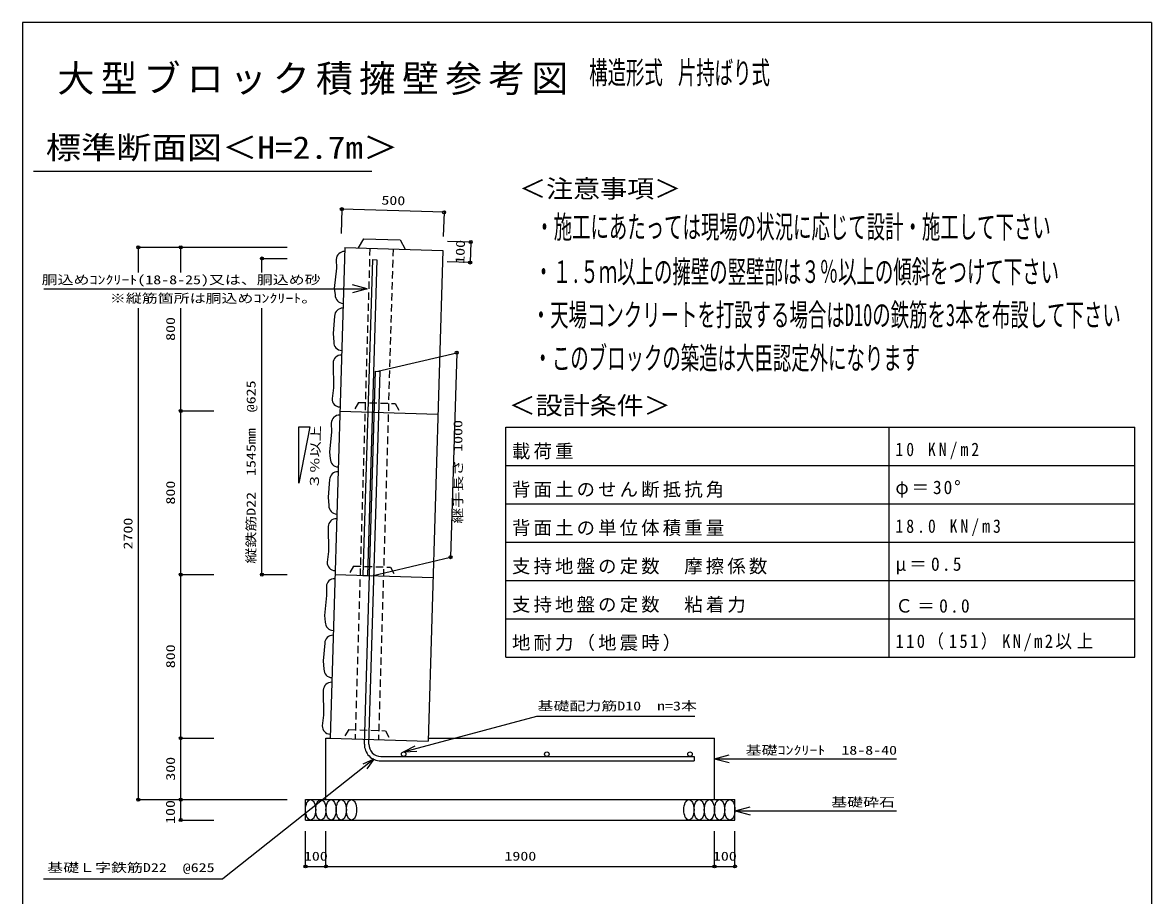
# Model space of a CAD drawing. Units: millimetres, scale not verified. Extents: x -8614 to 8906, y -8271 to 8409.
# Drawn here: x -8614 to -3094, y 4142 to 8409 of the extents above; entities that cross this region are included whole.
import ezdxf
from ezdxf.enums import TextEntityAlignment as Align

# ---------------------------------------------------------------- set-up
doc = ezdxf.new("R2010")
doc.units = ezdxf.units.MM
doc.header["$LTSCALE"] = 30
doc.header["$PDMODE"] = 32
doc.header["$PDSIZE"] = 15
doc.linetypes.add('DASHED1', pattern=[1.8, 1.2, -0.6])
for name, color, linetype in [('0-1', 3, 'DASHED1'), ('0-2', 2, 'Continuous'), ('0-3', 7, 'Continuous'), ('F-0', 7, 'Continuous')]:
    doc.layers.add(name, color=color, linetype=linetype)
doc.styles.add('ＭＳ ゴシック', font='')
doc.styles.get('ＭＳ ゴシック').set_extended_font_data('MS Gothic')

msp = doc.modelspace()

# ---------------------------------------------------------------- linework, layer by layer
at = {"layer": '0-1', "linetype": 'Continuous'}
for p, q in [((-6947.11, 7351.35), (-6973.44, 7307.11)), ((-6947.11, 7351.35), (-6767.18, 7345.95)), ((-6767.18, 7345.95), (-6743.54, 7300.21)), ((-7038.41, 7309.06), (-7110.38, 4910.14)), ((-7038.41, 7309.06), (-6558.63, 7294.66)), ((-6558.63, 7294.66), (-6630.59, 4895.75)), ((-7062.4, 6509.42), (-6582.62, 6495.03)), ((-7086.39, 5709.78), (-6606.6, 5695.39)), ((-7130.38, 4610.14), (-7130.38, 4910.14)), ((-7130.38, 4910.14), (-7110.38, 4910.14)), ((-7110.38, 4910.14), (-6630.59, 4895.75)), ((-6630.16, 4910.14), (-5230.38, 4910.14)), ((-5230.38, 4610.14), (-5230.38, 4910.14)), ((-7230.38, 4510.14), (-7230.38, 4610.14)), ((-7230.38, 4610.14), (-5130.38, 4610.14)), ((-5130.38, 4510.14), (-5130.38, 4610.14)), ((-7230.38, 4510.14), (-5130.38, 4510.14))]:
    msp.add_line(p, q, dxfattribs=at)
at = {"layer": '0-1'}
for p, q in [((-6915.47, 7305.37), (-6987.44, 4906.45)), ((-6801.52, 7301.95), (-6873.48, 4903.04)), ((-6971.09, 6551.71), (-6997.43, 6507.47)), ((-6995.08, 5752.07), (-7021.42, 5707.83)), ((-7019.07, 4952.43), (-7045.41, 4908.19))]:
    msp.add_line(p, q, dxfattribs=at)
at = {"layer": '0-1', "linetype": 'Continuous'}
for points in [[(-7080.18, 7250.63), (-7078.88, 7207.35), (-7089.68, 7109), (-7085.39, 7077.06)], [(-7088.49, 6973.79), (-7095.18, 6888.27), (-7092.3, 6846.91)], [(-7095.37, 6744.33), (-7094.18, 6622.48), (-7100.59, 6570.59)], [(-7104.17, 6450.99), (-7102.87, 6407.71), (-7113.67, 6309.36), (-7109.38, 6277.42)], [(-7112.48, 6174.16), (-7119.17, 6088.63), (-7116.29, 6047.28)], [(-7119.36, 5944.69), (-7118.17, 5822.84), (-7124.57, 5770.95)], [(-7128.16, 5651.35), (-7126.86, 5608.07), (-7137.66, 5509.72), (-7133.37, 5477.79)], [(-7136.47, 5374.52), (-7143.16, 5288.99), (-7140.27, 5247.64)], [(-7143.35, 5145.05), (-7142.16, 5023.2), (-7148.56, 4971.31)]]:
    msp.add_lwpolyline(points, dxfattribs=at)
at = {"layer": '0-1'}
for points in [[(-6971.09, 6551.71), (-6791.17, 6546.31), (-6767.53, 6500.57)], [(-6995.08, 5752.07), (-6815.16, 5746.67), (-6791.52, 5700.94)], [(-7019.07, 4952.43), (-6839.15, 4947.03), (-6815.51, 4901.3)]]:
    msp.add_lwpolyline(points, dxfattribs=at)
at = {"layer": '0-1', "color": 7, "linetype": 'Continuous'}
msp.add_lwpolyline([(-7262.11, 6156.86), (-7262.11, 6432.67), (-7208.77, 6432.67)], close=True, dxfattribs=at)
at = {"layer": '0-1', "linetype": 'Continuous'}
for centre, start, end in [((-7040.2, 7249.43), 88.28164, 178.28164), ((-7045.41, 7075.86), 178.28164, 268.28164), ((-7048.51, 6972.6), 88.28164, 178.28164), ((-7052.32, 6845.71), 178.28164, 268.28164), ((-7055.39, 6743.13), 88.28164, 178.28164), ((-7060.6, 6569.39), 178.28164, 268.28164), ((-7064.19, 6449.79), 88.28164, 178.28164), ((-7069.4, 6276.22), 178.28164, 268.28164), ((-7072.5, 6172.96), 88.28164, 178.28164), ((-7076.3, 6046.08), 178.28164, 268.28164), ((-7079.38, 5943.49), 88.28164, 178.28164), ((-7084.59, 5769.75), 178.28164, 268.28164), ((-7088.18, 5650.15), 88.28164, 178.28164), ((-7093.39, 5476.59), 178.28164, 268.28164), ((-7096.49, 5373.32), 88.28164, 178.28164), ((-7100.29, 5246.44), 178.28164, 268.28164), ((-7103.37, 5143.85), 88.28164, 178.28164), ((-7108.58, 4970.11), 178.28164, 268.28164)]:
    msp.add_arc(centre, 40, start, end, dxfattribs=at)
for centre in [(-7205.38, 4560.14), (-7155.38, 4560.14), (-7105.38, 4560.14), (-7055.38, 4560.14), (-7005.38, 4560.14), (-5355.38, 4560.14), (-5305.38, 4560.14), (-5255.38, 4560.14), (-5205.38, 4560.14), (-5155.38, 4560.14)]:
    msp.add_ellipse(centre, major_axis=(0, 50), ratio=0.5, dxfattribs=at)
at = {"layer": '0-2'}
for p, q in [((-6881.13, 7249.32), (-6927.46, 5705.01)), ((-6903.12, 7249.98), (-6881.13, 7249.32)), ((-6942.16, 4881.54), (-6887.48, 6704.26)), ((-6920.17, 4880.88), (-6865.49, 6703.6)), ((-6887.48, 6704.26), (-6865.49, 6703.6)), ((-6862.2, 4821.14), (-5330.38, 4821.14)), ((-5330.38, 4821.14), (-5330.38, 4799.14)), ((-6862.2, 4799.14), (-5330.38, 4799.14))]:
    msp.add_line(p, q, dxfattribs=at)
msp.add_lwpolyline([(-6903.12, 7249.98), (-6949.45, 5705.67), (-6927.46, 5705.01)], dxfattribs=at)
for centre in [(-6750.38, 4832.14), (-6050.38, 4832.14), (-5350.38, 4832.14)]:
    msp.add_circle(centre, 11, dxfattribs=at)
for radius in [80, 58]:
    msp.add_arc((-6862.2, 4879.14), radius, 178.28164, 270, dxfattribs=at)
at = {"layer": '0-3', "color": 2}
msp.add_line((-8560.12, 7682.63), (-6905.74, 7682.63), dxfattribs=at)
at = {"layer": '0-3'}
for p, q in [((-7052.8, 7496.35), (-7056.37, 7377.39)), ((-6553.03, 7481.36), (-7052.8, 7496.35)), ((-6553.03, 7481.36), (-6556.59, 7362.4)), ((-8048.1, 7310.14), (-7320.62, 7310.14)), ((-8048.1, 7310.14), (-8048.1, 7187.37)), ((-7840.13, 7187.37), (-7840.13, 7310.14)), ((-6422.23, 7335.6), (-6535.21, 7338.99)), ((-6422.23, 7335.6), (-6425.23, 7235.64)), ((-7443.55, 7255.14), (-7320.62, 7255.14)), ((-7443.55, 7187.37), (-7443.55, 7255.14)), ((-6425.23, 7235.64), (-6538.21, 7239.03)), ((-6928.1, 7107.1), (-7000.54, 7087.69)), ((-8048.1, 7011.72), (-8048.1, 4610.14)), ((-7840.13, 4510.14), (-7840.13, 7011.72)), ((-7443.55, 5710.14), (-7443.55, 7011.72)), ((-6876.49, 6703.93), (-6491.08, 6794.91)), ((-6491.08, 6794.91), (-6521.07, 5795.36)), ((-7840.13, 6510.14), (-7677.82, 6510.14)), ((-6906.47, 5704.38), (-6521.07, 5795.36)), ((-7840.13, 5710.14), (-7677.82, 5710.14)), ((-7443.55, 5710.14), (-7320.62, 5710.14)), ((-6750.38, 4843.14), (-6099.72, 5017.49)), ((-6099.72, 5017.49), (-5326.9, 5017.49)), ((-7840.13, 4910.14), (-7677.82, 4910.14)), ((-6750.38, 4843.14), (-6693.26, 4872.28)), ((-6895.87, 4807.71), (-7634.31, 4222.8)), ((-6895.87, 4807.71), (-6949.58, 4784.04)), ((-6895.87, 4807.71), (-6931.2, 4760.84)), ((-6750.38, 4843.14), (-6686.35, 4846.47)), ((-5230.38, 4810.14), (-5157.93, 4829.55)), ((-5230.38, 4810.14), (-5157.93, 4790.73)), ((-5230.38, 4810.14), (-4340.3, 4810.14)), ((-8048.1, 4610.14), (-7320.62, 4610.14)), ((-5128.78, 4555.47), (-5056.33, 4574.88)), ((-5128.78, 4555.47), (-5056.33, 4536.06)), ((-5128.78, 4555.47), (-4340.3, 4555.47)), ((-7840.13, 4510.14), (-7677.82, 4510.14)), ((-7230.38, 4283.49), (-7230.38, 4455.49)), ((-7130.38, 4283.49), (-7130.38, 4455.49)), ((-5230.38, 4283.49), (-5230.38, 4455.49)), ((-5130.38, 4283.49), (-5130.38, 4455.49)), ((-7230.38, 4283.49), (-5130.38, 4283.49)), ((-8512.03, 4222.8), (-7634.31, 4222.8))]:
    msp.add_line(p, q, dxfattribs=at)
msp.add_lwpolyline([(-8510.61, 7107.1), (-6928.1, 7107.1), (-7000.54, 7126.51)], dxfattribs=at)
for p in [(-7052.8, 7496.35), (-6553.03, 7481.36), (-6422.23, 7335.6), (-8048.1, 7310.14), (-7840.13, 7310.14), (-7443.55, 7255.14), (-6425.23, 7235.64), (-6491.08, 6794.91), (-7840.13, 6510.14), (-6521.07, 5795.36), (-7840.13, 5710.14), (-7443.55, 5710.14), (-7840.13, 4910.14), (-8048.1, 4610.14), (-7840.13, 4610.14), (-7840.13, 4510.14), (-7230.38, 4283.49), (-7130.38, 4283.49), (-5230.38, 4283.49), (-5130.38, 4283.49)]:
    msp.add_point(p, dxfattribs=at)
at = {"layer": 'F-0', "color": 2}
for p, q in [((-8613.8, 8408.52), (-8613.8, 308.52)), ((-3093.8, 8408.52), (-8613.8, 8408.52)), ((-3093.8, 8408.52), (-3093.8, 308.52))]:
    msp.add_line(p, q, dxfattribs=at)
at = {"layer": 'F-0'}
for p, q in [((-6250.58, 5305.69), (-6250.58, 6430.69)), ((-6250.58, 6430.69), (-3175.58, 6430.69)), ((-4375.58, 5305.69), (-4375.58, 6430.69)), ((-3175.58, 5305.69), (-3175.58, 6430.69)), ((-6250.58, 6243.19), (-3175.58, 6243.19)), ((-6250.58, 6055.69), (-3175.58, 6055.69)), ((-6250.58, 5868.19), (-3175.58, 5868.19)), ((-6250.58, 5680.69), (-3175.58, 5680.69)), ((-6250.58, 5493.19), (-3175.58, 5493.19)), ((-6250.58, 5305.69), (-3175.58, 5305.69))]:
    msp.add_line(p, q, dxfattribs=at)

# ---------------------------------------------------------------- texts
at = {"layer": '0-3', "color": 3, "style": 'ＭＳ ゴシック', "width": 1.15}
msp.add_text('標準断面図＜H=2.7m＞', height=110, dxfattribs=at).set_placement((-8500.73, 7709.62), align=Align.BOTTOM_LEFT)
at = {"layer": '0-3', "style": 'ＭＳ ゴシック', "width": 1.3}
for s, rotation, p in [('500', 358.282, (-6860.19, 7505.58)), ('100', 88.282, (-6440.45, 7228.35)), ('800', 90, (-7855.13, 6852.39)), ('縦鉄筋D22\u30001545mm\u3000@625', 90, (-7461.51, 5763.56)), ('継手長さ 1000', 90, (-6449.99, 5959.36)), ('３％以上', 88.282, (-7152.59, 6126.92)), ('800', 90, (-7855.13, 6052.39)), ('2700', 90, (-8063.1, 5832.89)), ('800', 90, (-7855.13, 5252.39)), ('300', 90, (-7855.13, 4702.39)), ('100', 90, (-7855.97, 4491.12))]:
    msp.add_text(s, height=43.99, rotation=rotation, dxfattribs=at).set_placement(p, align=Align.BOTTOM_LEFT)
for s, p in [('胴込めｺﾝｸﾘｰﾄ(18-8-25)又は、胴込め砂', (-8520.57, 7116.22)), ('※縦筋箇所は胴込めｺﾝｸﾘｰﾄ。', (-8186.94, 7025.61)), ('基礎配力筋D10\u3000n=3本', (-6095.81, 5032.78)), ('基礎ｺﾝｸﾘｰﾄ\u300018-8-40', (-5078.11, 4816.44)), ('基礎砕石', (-4659.75, 4562.86)), ('基礎Ｌ字鉄筋D22\u3000@625', (-8493.25, 4242.68)), ('100', (-7238.13, 4298.49)), ('1900', (-6257.63, 4298.49)), ('100', (-5238.13, 4298.49))]:
    msp.add_text(s, height=43.99, dxfattribs=at).set_placement(p, align=Align.BOTTOM_LEFT)
at = {"layer": 'F-0', "style": 'ＭＳ ゴシック', "width": 0.6}
for s, p in [('構造形式', (-5843.1, 8076.13)), ('片持ばり式', (-5409.39, 8076.13)), ('・施工にあたっては現場の状況に応じて設計・施工して下さい', (-6106.77, 7321.61)), ('・１.５ｍ以上の擁壁の竪壁部は３％以上の傾斜をつけて下さい', (-6111.23, 7102.77)), ('・天場コンクリートを打設する場合はD10の鉄筋を3本を布設して下さい', (-6123.9, 6891.65)), ('・このブロックの築造は大臣認定外になります', (-6115.45, 6680.52))]:
    msp.add_text(s, height=110, dxfattribs=at).set_placement(p, align=Align.BOTTOM_LEFT)
at = {"layer": 'F-0', "color": 2, "style": 'ＭＳ ゴシック', "width": 1.1}
for s, p in [('＜注意事項＞', (-6185.63, 7526.26)), ('＜設計条件＞', (-6236.67, 6466.15))]:
    msp.add_text(s, height=87.98, dxfattribs=at).set_placement(p, align=Align.BOTTOM_LEFT)
at = {"layer": 'F-0', "color": 3, "insert": (-8443.02, 8054.1), "char_height": 132, "attachment_point": 7, "style": 'ＭＳ ゴシック'}
msp.add_mtext('\\T1.17;大型ブロック積擁壁参考図', dxfattribs=at)
at = {"layer": 'F-0', "char_height": 65.98, "attachment_point": 7, "style": 'ＭＳ ゴシック'}
for s, insert in [('\\T1.17;載荷重', (-6220.58, 6273.19)), ('\\T1.39;\\W0.85;10\\~KN/m2', (-4345.58, 6273.19)), ('\\T1.17;背面土のせん断抵抗角', (-6220.58, 6085.69)), ('\\T1.22;\\W0.95;φ＝30°', (-4345.58, 6085.69)), ('\\T1.17;背面土の単位体積重量', (-6220.58, 5898.19)), ('\\T1.39;\\W0.85;18.0\\~KN/m3', (-4345.58, 5898.19)), ('\\T1.17;支持地盤の定数\u3000摩擦係数', (-6220.58, 5710.69)), ('\\T1.25;\\W0.95;μ＝0.5', (-4345.58, 5710.69)), ('\\T1.17;支持地盤の定数\u3000粘着力', (-6220.58, 5523.19)), ('\\T1.25;\\W0.95;Ｃ＝0.0', (-4345.58, 5523.19)), ('\\T1.17;地耐力（地震時）', (-6220.58, 5335.69)), ('\\T1.29;\\W0.9;110（151）KN/m2以上', (-4345.58, 5335.69))]:
    msp.add_mtext(s, dxfattribs=dict(at, insert=insert))

doc.saveas('drawing.dxf')
